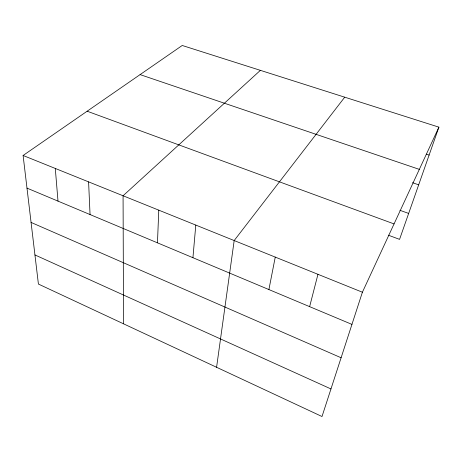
<?xml version="1.0" encoding="UTF-8"?>
<svg xmlns="http://www.w3.org/2000/svg" width="462" height="462" viewBox="0 0 462 462"><rect width="100%" height="100%" fill="white"/><g stroke="black" fill="none" stroke-linecap="round" stroke-linejoin="round"><path stroke-width="0.69" d="M157.461 242.833L158.784 210.158M192.931 257.709L195.796 225.075M216.586 367.284L234.182 240.546L344.727 97.187M268.901 289.57L275.254 257.097M309.632 306.653L317.96 274.312M438.9 127.154L362.399 292.221L322.008 416.522L38.41 284.055L23.1 155.48L182.23 45.478L438.9 127.154L399.561 239.374L388.317 235.175M260.389 70.345L123.071 195.767L123.527 323.81M426.403 154.175L429.111 155.076M140.09 74.607L419.334 169.375M412.554 182.715L418.676 184.835M399.948 210.297L408.656 213.432M87.139 111.209L394.051 223.92M23.1 155.48L362.399 292.221M26.987 188.115L351.946 324.393M31.069 222.424L341.106 357.761M34.939 254.937L330.971 388.946M55.29 168.451L58.004 201.126M88.594 181.872L90.055 214.564"/></g></svg>
